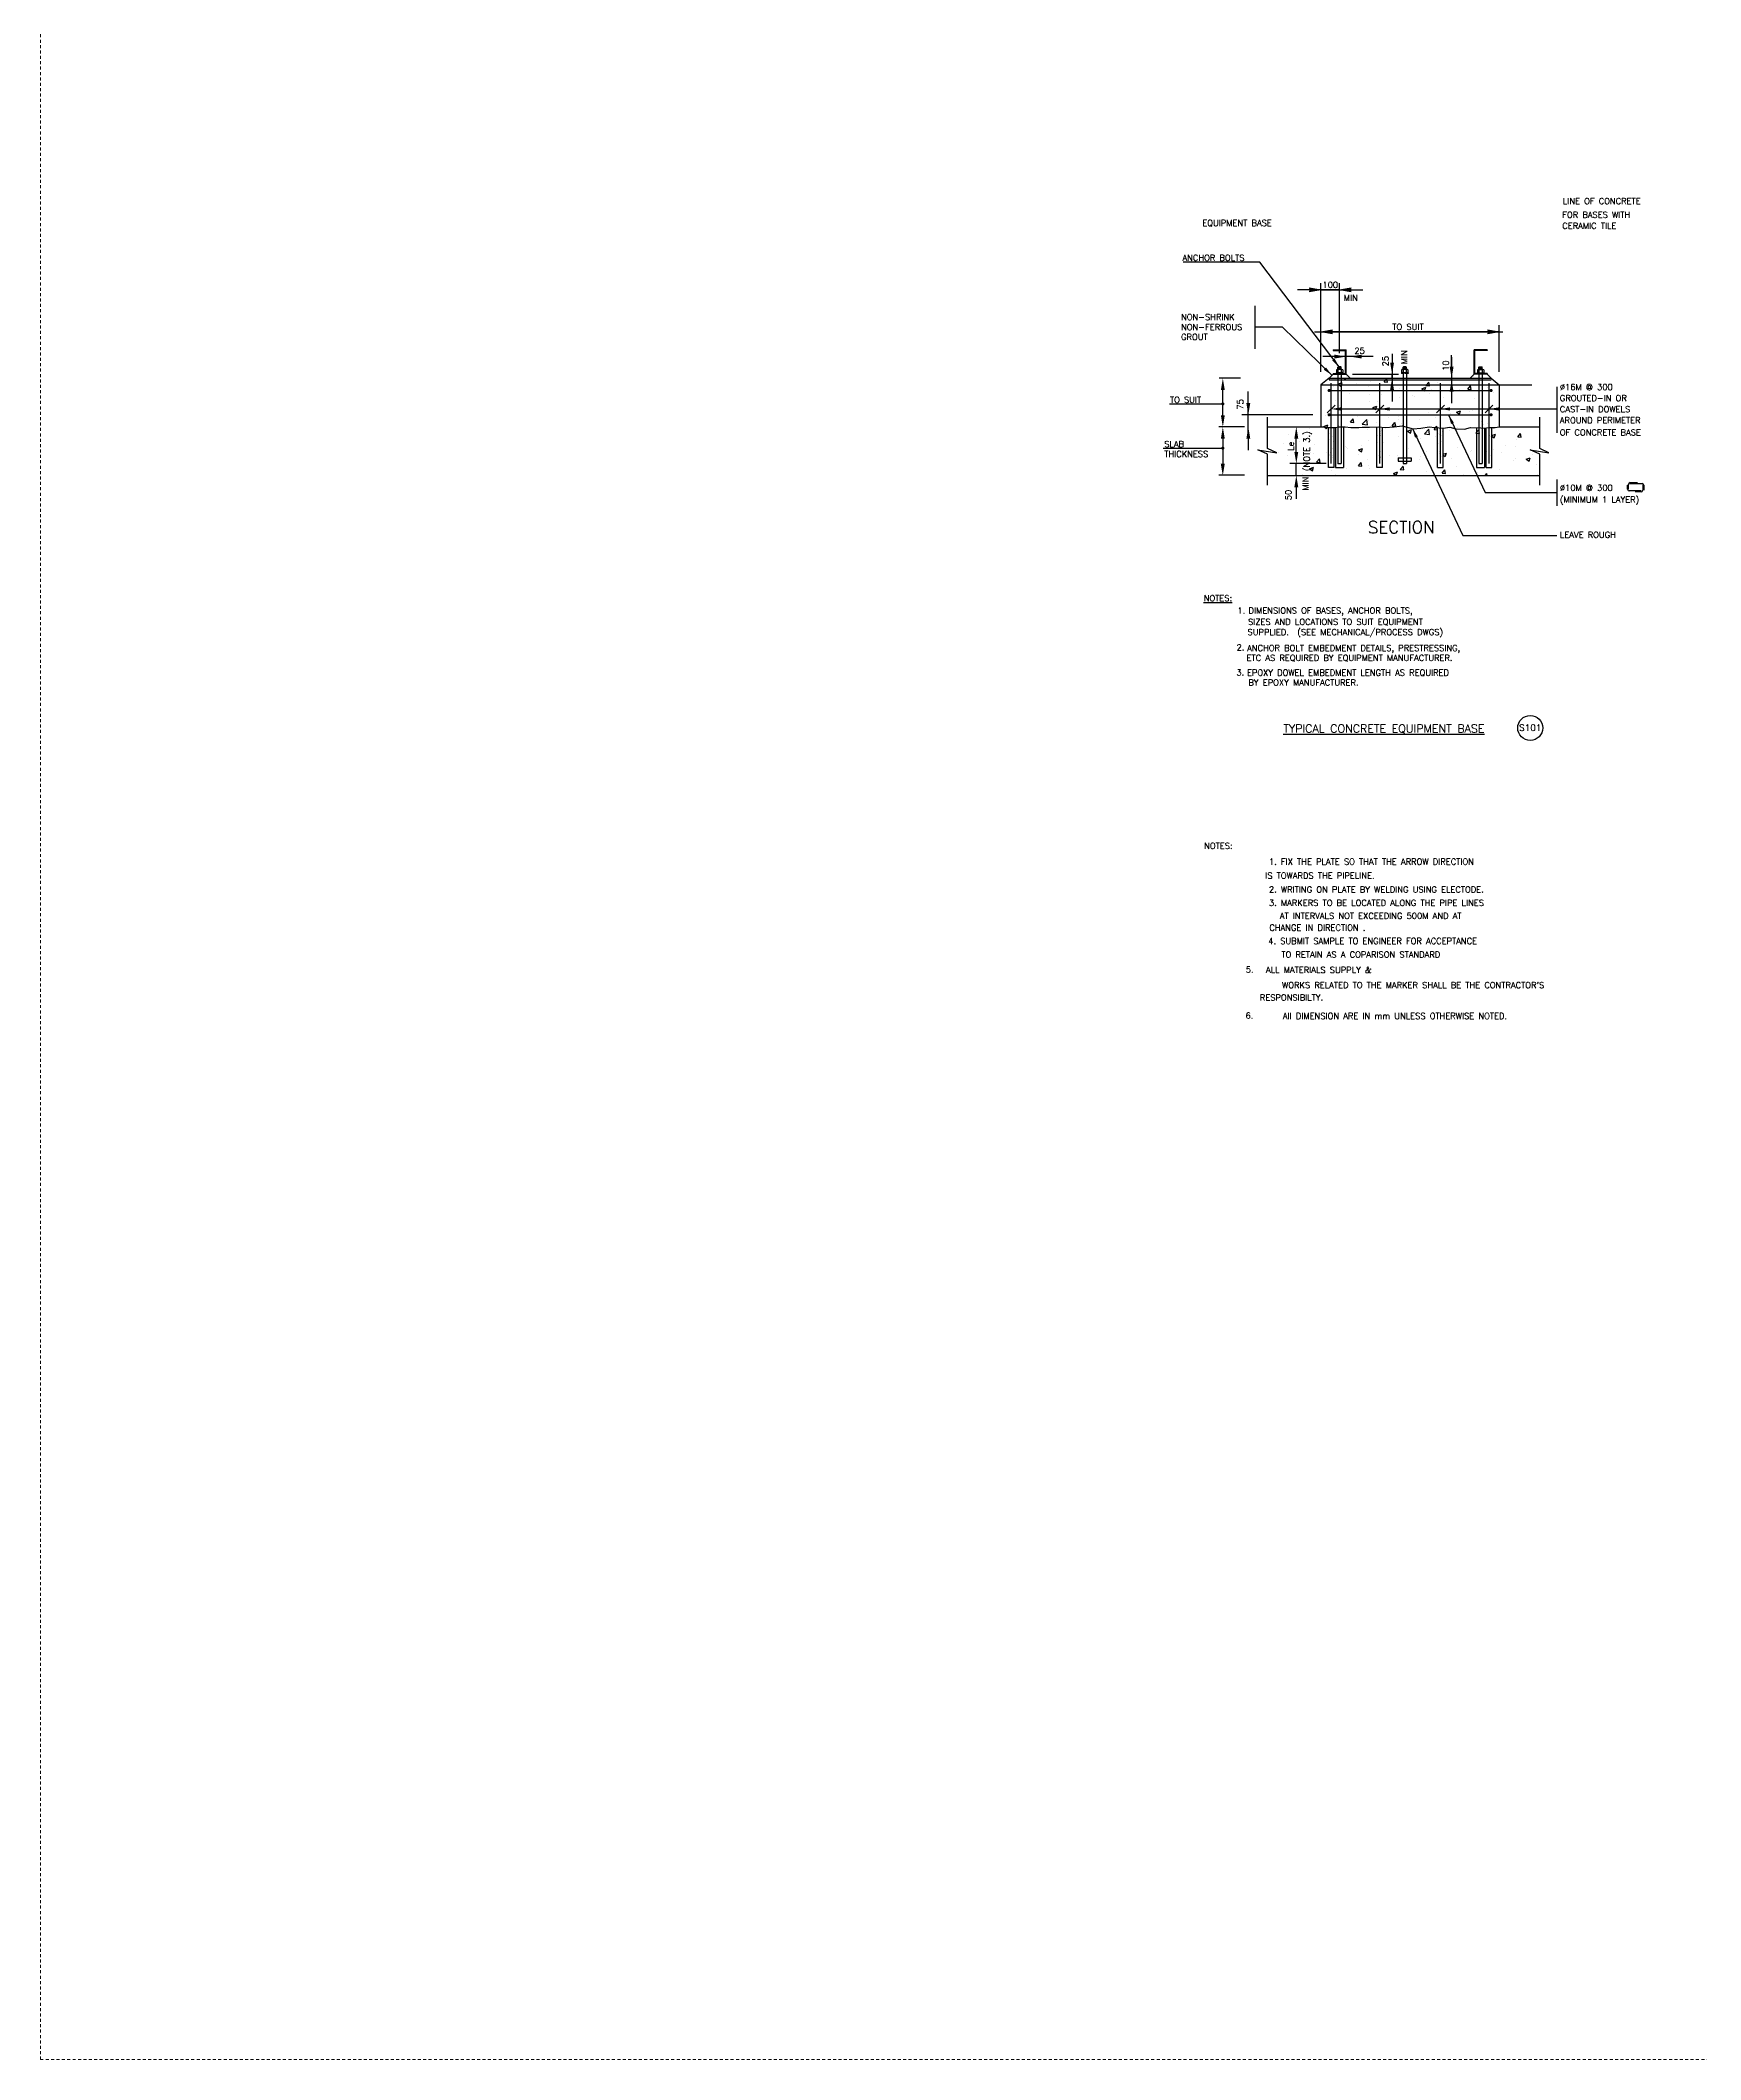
# Model space of a CAD drawing. Extents: x 166525 to 167198, y 178739 to 179747.
# Drawn here: x 166571.8 to 166641.1, y 178879.8 to 178964 of the extents above; entities that cross this region are included whole.
import ezdxf
from ezdxf.enums import TextEntityAlignment as Align

# ---------------------------------------------------------------- set-up
doc = ezdxf.new("R2010")
doc.units = 0
doc.header["$MEASUREMENT"] = 0
for name, pattern in [('AUSGEZOGEN', [0]), ('HIDDEN', [9.525, 6.35, -3.175]), ('HIDDEN2', [0.1875, 0.125, -0.0625])]:
    doc.linetypes.add(name, pattern=pattern)
doc.layers.get('0').update_dxf_attribs({"linetype": 'CONTINUOUS'})
for name, color, linetype in [('1', 7, 'CONTINUOUS'), ('CONC-MINOR', 7, 'AUSGEZOGEN'), ('DIMLIN', 7, 'AUSGEZOGEN'), ('HATCH', 40, 'CONTINUOUS'), ('HIDDEN', 7, 'CONTINUOUS'), ('L-10', 1, 'CONTINUOUS'), ('MECH-MINOR', 7, 'CONTINUOUS'), ('PAPER', 7, 'CONTINUOUS'), ('R-BAR', 3, 'CONTINUOUS'), ('STEEL-MINOR', 7, 'CONTINUOUS'), ('T120', 10, 'CONTINUOUS')]:
    doc.layers.add(name, color=color, linetype=linetype)
doc.layers.add('BEAM', color=6, linetype='CONTINUOUS', lineweight=13)
doc.styles.add('ROMANC', font='romanc', dxfattribs={"height": 30})

# ---------------------------------------------------------------- blocks, each defined once
blk = doc.blocks.new('*X49')
at = {"color": 0}
for p, q in [((68.26, 164.41), (68.26, 164.41)), ((69.37, 164.72), (69.37, 164.72)), ((69.48, 165.14), (70.74, 165.62)), ((69.48, 165.14), (70.38, 164.53)), ((70.15, 164.49), (70.15, 164.49)), ((70.38, 164.53), (70.74, 165.62)), ((71.4, 166.93), (71.89, 166.88)), ((71.89, 166.88), (71.89, 166.92)), ((73.17, 162.3), (73.17, 162.3)), ((75.08, 165.31), (75.08, 165.31)), ((78.98, 164.32), (78.98, 164.32)), ((79.5, 165.83), (79.5, 165.83)), ((83.73, 165.85), (84.6, 166.88)), ((83.73, 165.85), (84.8, 165.75)), ((84.8, 165.75), (84.6, 166.88)), ((86.45, 166.81), (86.45, 166.81)), ((88.59, 163.91), (88.59, 163.91)), ((89.72, 163.72), (89.72, 163.72)), ((95.35, 163.7), (96.61, 164.18)), ((95.35, 163.7), (96.24, 163.09)), ((96.24, 163.09), (96.61, 164.18)), ((96.64, 164.72), (97.51, 165.75)), ((96.64, 164.72), (97.71, 164.62)), ((97.72, 164.62), (97.51, 165.75)), ((97.61, 162.26), (97.61, 162.26)), ((98.2, 163.5), (98.2, 163.5)), ((100.22, 165.52), (100.22, 165.52)), ((104.4, 162.69), (104.4, 162.69)), ((106.96, 163.61), (106.96, 163.61)), ((107.81, 163.1), (107.81, 163.1)), ((108.91, 163.29), (108.91, 163.29)), ((109.55, 163.59), (110.42, 164.62)), ((109.55, 163.59), (110.63, 163.49)), ((110.63, 163.49), (110.42, 164.62)), ((115.73, 164.18), (115.73, 164.18)), ((116.2, 164.88), (116.2, 164.88)), ((117.42, 162.69), (117.42, 162.69)), ((68.73, 160.11), (68.73, 160.11)), ((69.93, 158.49), (69.93, 158.49)), ((70.35, 158.21), (70.35, 158.21)), ((79.23, 161.91), (79.23, 161.91)), ((79.28, 159.84), (79.28, 159.84)), ((80.22, 157.89), (81.48, 158.37)), ((80.22, 157.89), (81.12, 157.29)), ((81.12, 157.29), (81.48, 158.37)), ((81.71, 159.71), (81.71, 159.71)), ((82.78, 161.9), (82.78, 161.9)), ((86.22, 160.3), (86.22, 160.3)), ((88.52, 161.11), (88.52, 161.11)), ((92.38, 161.49), (92.38, 161.49)), ((93.04, 161.2), (93.04, 161.2)), ((97.39, 156.27), (97.39, 156.27)), ((101.99, 161.09), (101.99, 161.09)), ((104.18, 156.19), (104.18, 156.19)), ((106.09, 156.45), (107.35, 156.93)), ((106.09, 156.45), (106.99, 155.85)), ((106.74, 157.62), (106.74, 157.62)), ((106.99, 155.85), (107.35, 156.93)), ((109.98, 156.58), (109.98, 156.58)), ((110.99, 157.08), (110.99, 157.08)), ((111.6, 160.68), (111.6, 160.68)), ((115.98, 158.89), (115.98, 158.89)), ((54.29, 149.62), (54.29, 149.62)), ((58.79, 150.21), (58.79, 150.21)), ((60.62, 151.35), (60.62, 151.35)), ((65.1, 152.09), (66.36, 152.57)), ((65.1, 152.09), (66, 151.48)), ((65.61, 151.11), (65.61, 151.11)), ((65.79, 155.57), (65.79, 155.57)), ((66, 151.48), (66.36, 152.57)), ((69.71, 152.5), (69.71, 152.5)), ((73.32, 153.44), (74.18, 154.47)), ((73.32, 153.44), (74.39, 153.34)), ((74.39, 153.34), (74.18, 154.47)), ((75.4, 155.17), (75.4, 155.17)), ((76.96, 152.81), (78.36, 154.27)), ((76.96, 152.81), (78.56, 152.56)), ((76.98, 152.61), (76.98, 152.61)), ((78.56, 152.56), (78.36, 154.27)), ((78.48, 151.17), (78.48, 151.17)), ((79.06, 153.85), (79.06, 153.85)), ((81.48, 153.2), (81.48, 153.2)), ((85.01, 154.76), (85.01, 154.76)), ((86.23, 152.31), (87.09, 153.34)), ((86.23, 152.31), (87.3, 152.21)), ((87.3, 152.21), (87.09, 153.34)), ((88.3, 155.12), (88.3, 155.12)), ((88.3, 154.1), (88.3, 154.1)), ((88.98, 152.98), (88.98, 152.98)), ((90.97, 150.64), (92.23, 151.13)), ((90.97, 150.64), (91.86, 150.04)), ((91.86, 150.04), (92.23, 151.13)), ((94.62, 154.35), (94.62, 154.35)), ((96.17, 149.83), (97.57, 151.29)), ((96.17, 149.83), (97.77, 149.58)), ((97.17, 150.28), (97.17, 150.28)), ((97.77, 149.58), (97.57, 151.29)), ((99.14, 151.18), (100, 152.21)), ((99.14, 151.18), (100.21, 151.08)), ((99.48, 154.78), (99.48, 154.78)), ((99.67, 155.59), (99.67, 155.59)), ((100.21, 151.08), (100, 152.21)), ((103.79, 150.83), (103.79, 150.83)), ((104.23, 153.95), (104.23, 153.95)), ((106.26, 149.99), (106.26, 149.99)), ((106.52, 151.63), (106.52, 151.63)), ((112.05, 150.05), (112.91, 151.08)), ((112.05, 150.05), (113.12, 149.95)), ((113.12, 149.95), (112.92, 151.08)), ((113.83, 153.54), (113.83, 153.54)), ((114.29, 152.63), (114.29, 152.63)), ((115.77, 152.9), (115.77, 152.9)), ((116.98, 149.26), (118.1, 149.69)), ((117.63, 151.48), (117.63, 151.48)), ((117.73, 148.6), (118.1, 149.69)), ((124.96, 148.92), (125.83, 149.95)), ((126.03, 148.82), (125.83, 149.95)), ((51.16, 144.09), (51.16, 144.09)), ((52.68, 146.78), (52.68, 146.78)), ((56.47, 144.36), (56.47, 144.36)), ((57.49, 147.57), (57.49, 147.57)), ((60.4, 145.36), (60.4, 145.36)), ((60.88, 144.01), (60.88, 144.01)), ((61.8, 143.62), (61.8, 143.62)), ((62.29, 146.37), (62.29, 146.37)), ((66.08, 143.96), (66.08, 143.96)), ((69.49, 146.51), (69.49, 146.51)), ((71.89, 145.97), (71.89, 145.97)), ((72.24, 145.51), (72.24, 145.51)), ((72.3, 145.42), (72.3, 145.42)), ((75.69, 143.55), (75.69, 143.55)), ((75.84, 144.84), (77.11, 145.32)), ((75.84, 144.84), (76.74, 144.23)), ((76.74, 144.23), (77.11, 145.32)), ((76.75, 146.1), (76.75, 146.1)), ((78.84, 147.86), (78.84, 147.86)), ((81.5, 145.56), (81.5, 145.56)), ((83.57, 147), (83.57, 147)), ((88.08, 149.13), (88.08, 149.13)), ((91.11, 145.16), (91.11, 145.16)), ((93.29, 149.02), (93.29, 149.02)), ((94.93, 148.49), (94.93, 148.49)), ((96.96, 144.29), (96.96, 144.29)), ((99.44, 149.09), (99.44, 149.09)), ((101.98, 143.5), (102.97, 143.88)), ((102.61, 142.79), (102.97, 143.88)), ((106.3, 145.64), (106.3, 145.64)), ((110.33, 144.34), (110.33, 144.34)), ((110.67, 144.53), (110.67, 144.53)), ((112.89, 144.38), (112.89, 144.38)), ((116.98, 149.1), (117.73, 148.6)), ((117.4, 144.98), (117.4, 144.98)), ((119.94, 143.94), (119.94, 143.94)), ((121.16, 146.33), (121.16, 146.33)), ((124.21, 145.87), (124.21, 145.87)), ((124.64, 148.06), (124.64, 148.06)), ((124.96, 148.92), (126.03, 148.82)), ((129.55, 143.53), (129.55, 143.53)), ((131.66, 148.13), (131.66, 148.13)), ((54.06, 143.11), (54.06, 143.11)), ((58.7, 137.22), (58.7, 137.22)), ((60.18, 139.36), (60.18, 139.36)), ((60.72, 139.03), (61.98, 139.52)), ((60.72, 139.03), (61.62, 138.43)), ((61.62, 138.43), (61.98, 139.52)), ((62.9, 141.03), (63.77, 142.06)), ((62.9, 141.03), (63.98, 140.93)), ((63.98, 140.93), (63.77, 142.06)), ((67.51, 138.41), (67.51, 138.41)), ((68.68, 137.32), (68.68, 137.32)), ((69.27, 140.52), (69.27, 140.52)), ((72.01, 139), (72.01, 139)), ((75.81, 139.9), (76.68, 140.93)), ((75.81, 139.9), (76.89, 139.8)), ((76.89, 139.8), (76.68, 140.93)), ((78.62, 141.87), (78.62, 141.87)), ((78.83, 139.9), (78.83, 139.9)), ((79.17, 139.12), (79.17, 139.12)), ((85.3, 143.14), (85.3, 143.14)), ((86.59, 137.59), (87.85, 138.07)), ((86.59, 137.59), (87.48, 136.99)), ((87.48, 136.99), (87.85, 138.07)), ((87.64, 137.14), (87.64, 137.14)), ((87.86, 143.13), (87.86, 143.13)), ((88.72, 138.77), (89.59, 139.8)), ((88.72, 138.77), (89.8, 138.67)), ((89.8, 138.67), (89.59, 139.8)), ((89.67, 140.92), (89.67, 140.92)), ((90.2, 141.39), (90.2, 141.39)), ((94.71, 141.99), (94.71, 141.99)), ((94.91, 142.74), (94.91, 142.74)), ((96.74, 138.29), (96.74, 138.29)), ((100.17, 142.73), (100.17, 142.73)), ((101.63, 137.64), (102.5, 138.67)), ((101.63, 137.64), (102.71, 137.54)), ((101.98, 143.21), (102.61, 142.79)), ((102.71, 137.54), (102.5, 138.67)), ((104.52, 142.33), (104.52, 142.33)), ((106.09, 139.64), (106.09, 139.64)), ((108.15, 137.28), (108.15, 137.28)), ((112.66, 137.88), (112.66, 137.88)), ((114.12, 141.93), (114.12, 141.93)), ((114.91, 136.94), (115.41, 137.54)), ((115.52, 136.94), (115.41, 137.54)), ((119.48, 138.77), (119.48, 138.77)), ((123.73, 141.52), (123.73, 141.52)), ((124.42, 142.06), (124.42, 142.06)), ((127.58, 141.95), (128.84, 142.44)), ((127.58, 141.95), (128.48, 141.35)), ((128.48, 141.35), (128.84, 142.44)), ((130.85, 140.27), (130.85, 140.27)), ((130.92, 137.39), (130.92, 137.39))]:
    blk.add_line(p, q, dxfattribs=at)
blk = doc.blocks.new('*X47')
at = {"color": 0}
for p, q in [((66.92, 149.78), (66.92, 149.78)), ((66.94, 151.24), (66.94, 151.24)), ((67.94, 151.77), (67.94, 151.77)), ((82.59, 150.43), (82.59, 150.43)), ((82.66, 149.99), (82.66, 149.99)), ((82.96, 150.94), (82.96, 150.94)), ((100.63, 149.93), (100.63, 149.93)), ((100.76, 149.68), (100.76, 149.68)), ((100.88, 150.06), (100.88, 150.06)), ((101.25, 150.58), (101.25, 150.58)), ((101.63, 150.46), (101.63, 150.46)), ((66.59, 145.28), (66.59, 145.28)), ((66.77, 147.94), (66.77, 147.94)), ((66.88, 143.52), (66.88, 143.52)), ((67.06, 144.09), (67.06, 144.09)), ((67.31, 149.03), (67.31, 149.03)), ((67.36, 147.13), (67.36, 147.13)), ((67.7, 148.91), (67.7, 148.91)), ((67.85, 145.31), (67.85, 145.31)), ((68.05, 147.34), (68.05, 147.34)), ((68.18, 147.09), (68.18, 147.09)), ((68.23, 147.92), (68.23, 147.92)), ((81.55, 146.35), (81.55, 146.35)), ((81.66, 149.45), (81.66, 149.45)), ((81.79, 147.12), (81.79, 147.12)), ((82.18, 149.09), (82.18, 149.09)), ((82.24, 146.56), (82.24, 146.56)), ((82.45, 148.59), (82.45, 148.59)), ((82.61, 144.35), (82.61, 144.35)), ((82.62, 149.16), (82.62, 149.16)), ((82.68, 149.35), (82.68, 149.35)), ((83, 144.24), (83, 144.24)), ((83.24, 147.09), (83.24, 147.09)), ((100.3, 145.43), (100.3, 145.43)), ((100.35, 143.53), (100.35, 143.53)), ((100.52, 146.83), (100.52, 146.83)), ((100.79, 143.61), (100.79, 143.61)), ((100.79, 143.61), (100.79, 143.61)), ((100.83, 144.43), (100.83, 144.43)), ((101.17, 146.21), (101.17, 146.21)), ((101.47, 149.25), (101.47, 149.25)), ((101.52, 147.36), (101.52, 147.36)), ((101.72, 144.58), (101.72, 144.58)), ((101.79, 144.14), (101.79, 144.14)), ((101.81, 143.51), (101.81, 143.51)), ((101.96, 147.43), (101.96, 147.43)), ((101.96, 147.43), (101.96, 147.43)), ((115.3, 145.24), (115.3, 145.24)), ((115.45, 144.35), (115.45, 144.35)), ((116.34, 149.31), (116.34, 149.31)), ((116.47, 149.06), (116.47, 149.06)), ((116.75, 147.93), (116.75, 147.93)), ((67.02, 143.27), (67.02, 143.27)), ((67.78, 143.03), (67.78, 143.03)), ((67.85, 142.59), (67.85, 142.59)), ((68.16, 142.92), (68.16, 142.92)), ((82.07, 143.26), (82.07, 143.26)), ((82.59, 142.9), (82.59, 142.9)), ((82.66, 142.46), (82.66, 142.46)), ((82.72, 142.65), (82.72, 142.65)), ((101.57, 142.74), (101.57, 142.74)), ((116.05, 142.91), (116.05, 142.91)), ((116.3, 143.05), (116.3, 143.05)), ((116.5, 142.99), (116.5, 142.99))]:
    blk.add_line(p, q, dxfattribs=at)
blk = doc.blocks.new('_OPEN')
at = {"color": 0, "linetype": 'ByBlock'}
for p, q in [((-1, 0.17), (0, 0)), ((0, 0), (-1, -0.17)), ((0, 0), (-1, 0))]:
    blk.add_line(p, q, dxfattribs=at)
blk = doc.blocks.new('*X48')
at = {"color": 0}
for p, q in [((69.38, 167.43), (69.38, 167.43)), ((70.27, 167.58), (70.27, 167.58)), ((70.4, 167.33), (70.4, 167.33)), ((72.16, 167.62), (72.16, 167.62)), ((72.62, 167.07), (72.62, 167.07)), ((72.87, 167.2), (72.87, 167.2))]:
    blk.add_line(p, q, dxfattribs=at)

msp = doc.modelspace()

# ---------------------------------------------------------------- linework, layer by layer
at = {"layer": '1', "color": 8, "linetype": 'Continuous'}
for p, q in [((166622.67953, 178954.78381), (166619.49102, 178954.78381)), ((166625.98949, 178950.41381), (166622.67953, 178954.78381)), ((166625.2346, 178950.20896), (166625.2346, 178953.90629)), ((166626.012, 178950.99359), (166626.012, 178953.90629)), ((166624.74788, 178953.63638), (166624.26116, 178953.63638)), ((166624.74788, 178953.63638), (166624.26116, 178953.63638)), ((166625.2346, 178953.63638), (166626.012, 178953.63638)), ((166626.49872, 178953.63638), (166626.98544, 178953.63638)), ((166626.49872, 178953.63638), (166626.98544, 178953.63638)), ((166622.49012, 178951.17128), (166622.49012, 178952.96751)), ((166632.6706, 178950.20896), (166632.6706, 178952.15469)), ((166623.62416, 178952.06939), (166622.49012, 178952.06939)), ((166625.68163, 178950.07253), (166623.62416, 178952.06939)), ((166624.9642, 178951.88429), (166632.81727, 178951.88429)), ((166632.18388, 178951.88429), (166625.72132, 178951.88429)), ((166625.72132, 178951.88429), (166632.18388, 178951.88429)), ((166625.79568, 178950.84568), (166625.30896, 178950.84568)), ((166627.4111, 178950.84568), (166626.012, 178950.84568)), ((166628.20187, 178950.96558), (166628.20187, 178949.66816)), ((166630.68565, 178950.42528), (166630.68565, 178950.912)), ((166630.68565, 178950.81484), (166630.68565, 178949.60056)), ((166621.88006, 178949.94795), (166620.98821, 178949.94795)), ((166626.5528, 178950.10756), (166628.47227, 178950.10756)), ((166628.20187, 178949.93856), (166628.20187, 178950.10756)), ((166628.20187, 178949.93856), (166628.20187, 178950.10756)), ((166630.68565, 178949.87096), (166630.68565, 178949.93856)), ((166630.68565, 178949.87096), (166630.68565, 178949.93856)), ((166618.9179, 178948.87089), (166621.15731, 178948.87089)), ((166621.14043, 178948.39728), (166621.14043, 178949.45184)), ((166622.20454, 178948.90428), (166622.20454, 178949.391)), ((166622.20454, 178947.64016), (166622.20454, 178949.3548)), ((166625.49588, 178948.49469), (166625.82668, 178948.82549)), ((166627.52388, 178948.49469), (166627.85468, 178948.82549)), ((166628.20187, 178949.45184), (166628.20187, 178948.96512)), ((166630.0536, 178948.49469), (166630.3844, 178948.82549)), ((166630.68565, 178949.38424), (166630.68565, 178948.89752)), ((166632.0816, 178948.49469), (166632.4124, 178948.82549)), ((166635.07971, 178949.57785), (166635.07971, 178947.66429)), ((166624.89044, 178948.41756), (166621.93414, 178948.41756)), ((166622.20454, 178947.91056), (166622.20454, 178948.41756)), ((166622.20454, 178947.91056), (166622.20454, 178948.41756)), ((166625.5726, 178948.41756), (166632.3326, 178948.41756)), ((166626.06688, 178948.66009), (166635.07971, 178948.66009)), ((166630.55484, 178948.41756), (166632.08174, 178945.17112)), ((166622.0423, 178947.91056), (166620.97283, 178947.91056)), ((166621.88006, 178947.91056), (166620.98821, 178947.91056)), ((166621.13507, 178947.42384), (166621.13507, 178946.38027)), ((166622.20454, 178947.42384), (166622.20454, 178946.93712)), ((166624.20622, 178946.86601), (166624.20622, 178947.42384)), ((166624.20622, 178946.86601), (166624.20622, 178947.35273)), ((166629.05014, 178947.84386), (166631.15954, 178943.38711)), ((166618.6533, 178947.02185), (166621.15731, 178947.02185)), ((166625.44707, 178946.37929), (166623.93582, 178946.37929)), ((166624.20622, 178945.88256), (166624.20622, 178946.37929)), ((166622.0423, 178945.89355), (166620.97283, 178945.89355)), ((166635.07971, 178945.72157), (166635.07971, 178944.62066)), ((166624.20622, 178945.39584), (166624.20622, 178944.90912)), ((166632.08174, 178945.17112), (166635.07971, 178945.17112)), ((166631.15954, 178943.38711), (166635.07971, 178943.38711))]:
    msp.add_line(p, q, dxfattribs=at)
for points in [[(166629.4861, 178949.87096, 0, 0.1352, 0), (166629.64925, 178950.2423, 0, 0, 0), (166632.4919, 178956.71239, 0, 0, 0), (166635.05517, 178956.71239, 0, 0, 0), (166635.05517, 178957.75534, 0, 0, 0), (166635.05517, 178955.66944, 0, 0, 0)], [(166625.81026, 178951.12156, 0, 0.1352, 0), (166625.66172, 178951.49898, 0, 0, 0), (166623.83339, 178956.14447, 0, 0, 0), (166620.18948, 178956.14447, 0, 0, 0)]]:
    msp.add_lwpolyline(points, format="xyseb", dxfattribs=at)
at = {"layer": '1', "color": 8, "linetype": 'Continuous', "const_width": 0.0649}
for points in [[(166621.10799, 178948.87089, 1), (166621.17288, 178948.87089, 1)], [(166621.10799, 178947.02185, 1), (166621.17288, 178947.02185, 1)]]:
    msp.add_lwpolyline(points, format="xyb", close=True, dxfattribs=at)
at = {"layer": '1', "color": 8, "linetype": 'Continuous'}
for points in [[(166624.74788, 178953.7175), (166624.74788, 178953.55526), (166625.2346, 178953.63638)], [(166626.49872, 178953.7175), (166626.49872, 178953.55526), (166626.012, 178953.63638)], [(166625.72132, 178951.96541), (166625.72132, 178951.80317), (166625.2346, 178951.88429)], [(166632.18388, 178951.96541), (166632.18388, 178951.80317), (166632.6706, 178951.88429)], [(166625.98947, 178950.4138), (166625.70007, 178950.68711), (166625.80477, 178950.76641)], [(166625.79568, 178950.9268), (166625.79568, 178950.76456), (166626.2824, 178950.84568)], [(166626.93812, 178950.9268), (166626.93812, 178950.76456), (166626.4514, 178950.84568)], [(166628.12075, 178950.59428), (166628.28299, 178950.59428), (166628.20187, 178950.10756)], [(166621.05931, 178949.45184), (166621.22155, 178949.45184), (166621.14043, 178949.93856)], [(166625.68162, 178950.07252), (166625.35415, 178950.29882), (166625.44562, 178950.39308)], [(166628.12075, 178949.45184), (166628.28299, 178949.45184), (166628.20187, 178949.93856)], [(166630.60453, 178950.42528), (166630.76677, 178950.42528), (166630.68565, 178949.93856)], [(166630.60453, 178949.38424), (166630.76677, 178949.38424), (166630.68565, 178949.87096)], [(166622.12342, 178948.90428), (166622.28566, 178948.90428), (166622.20454, 178948.41756)], [(166621.05931, 178948.39728), (166621.22155, 178948.39728), (166621.14043, 178947.91056)], [(166626.06688, 178948.59249), (166626.06688, 178948.72769), (166625.66128, 178948.66009)], [(166628.09488, 178948.59249), (166628.09488, 178948.72769), (166627.68928, 178948.66009)], [(166630.6246, 178948.59249), (166630.6246, 178948.72769), (166630.219, 178948.66009)], [(166630.55486, 178948.41757), (166630.78138, 178948.09025), (166630.66253, 178948.03435)], [(166632.6526, 178948.59249), (166632.6526, 178948.72769), (166632.247, 178948.66009)], [(166621.05931, 178947.42384), (166621.22155, 178947.42384), (166621.14043, 178947.91056)], [(166622.12342, 178947.42384), (166622.28566, 178947.42384), (166622.20454, 178947.91056)], [(166624.1251, 178947.42384), (166624.28734, 178947.42384), (166624.20622, 178947.91056)], [(166629.05016, 178947.84387), (166629.27748, 178947.5171), (166629.15876, 178947.46091)], [(166621.05395, 178946.38027), (166621.21619, 178946.38027), (166621.13507, 178945.89355)], [(166621.05931, 178946.36928), (166621.22155, 178946.36928), (166621.14043, 178945.88256)], [(166624.1251, 178946.86601), (166624.28734, 178946.86601), (166624.20622, 178946.37929)], [(166624.1251, 178946.86601), (166624.28734, 178946.86601), (166624.20622, 178946.37929)], [(166624.1251, 178945.39584), (166624.28734, 178945.39584), (166624.20622, 178945.88256)]]:
    msp.add_solid(points, dxfattribs=at)
at = {"layer": 'BEAM', "linetype": 'HIDDEN2'}
msp.add_lwpolyline([(166571.80888, 179747.31335), (166723.13076, 179747.31335), (166723.13076, 178879.79299), (166571.80888, 178879.79299)], close=True, dxfattribs=at)
at = {"layer": 'CONC-MINOR', "color": 7}
for p, q in [((166625.5726, 178949.93856), (166625.23376, 178949.66136)), ((166625.2346, 178949.66205), (166625.2346, 178947.91056)), ((166625.5726, 178949.93856), (166625.7416, 178950.10756)), ((166625.5726, 178949.93856), (166632.3326, 178949.93856)), ((166626.4514, 178949.93856), (166626.2824, 178950.10756)), ((166631.4538, 178949.93856), (166631.6228, 178950.10756)), ((166632.3326, 178949.93856), (166632.1636, 178950.10756)), ((166632.6706, 178949.66205), (166632.6706, 178947.91056)), ((166623.00646, 178947.00918), (166623.00646, 178948.31616)), ((166634.3606, 178947.00918), (166634.3606, 178948.31616)), ((166623.00646, 178947.91056), (166625.2346, 178947.91056)), ((166625.54298, 178946.22056), (166625.54298, 178947.8851)), ((166625.77958, 178946.22056), (166625.77958, 178947.89296)), ((166627.57098, 178946.22056), (166627.57098, 178947.91056)), ((166627.80758, 178946.22056), (166627.80758, 178947.89432)), ((166630.1007, 178946.22056), (166630.1007, 178947.87362)), ((166630.3373, 178946.22056), (166630.3373, 178947.85906)), ((166632.1287, 178946.22056), (166632.1287, 178947.86804)), ((166632.3653, 178946.22056), (166632.3653, 178947.89271)), ((166632.6706, 178947.91056), (166634.3606, 178947.91056)), ((166622.60205, 178946.95799), (166623.3904, 178946.83513)), ((166623.00646, 178946.76858), (166622.60205, 178946.95799)), ((166623.3904, 178946.83513), (166623.00646, 178947.00918)), ((166623.00646, 178945.47696), (166623.00646, 178946.76858)), ((166633.95619, 178946.95799), (166634.74453, 178946.83513)), ((166634.3606, 178946.76858), (166633.95619, 178946.95799)), ((166634.74453, 178946.83513), (166634.3606, 178947.00918)), ((166634.3606, 178945.47696), (166634.3606, 178946.76858)), ((166623.00646, 178945.88256), (166634.3606, 178945.88256)), ((166625.77958, 178946.22056), (166625.54298, 178946.22056)), ((166627.80758, 178946.22056), (166627.57098, 178946.22056)), ((166630.1007, 178946.22056), (166630.3373, 178946.22056)), ((166632.1287, 178946.22056), (166632.3653, 178946.22056))]:
    msp.add_line(p, q, dxfattribs=at)
msp.add_lwpolyline([(166625.2346, 178947.91056), (166625.38601, 178947.91639), (166625.43287, 178947.89296), (166625.59688, 178947.88125), (166625.72575, 178947.89296), (166625.8429, 178947.89296), (166625.97177, 178947.91639), (166626.24122, 178947.91639), (166626.48724, 178947.89296), (166626.81527, 178947.88125), (166626.95585, 178947.90468), (166627.26045, 178947.90468), (166627.62363, 178947.91639), (166627.91651, 178947.88125), (166628.2914, 178947.91639), (166628.61942, 178947.95154), (166629.08804, 178947.83439), (166629.40435, 178947.85782), (166629.74409, 178947.91639), (166629.99011, 178947.88125), (166630.32986, 178947.85782), (166630.61102, 178947.90468), (166630.86876, 178947.83439), (166631.22022, 178947.82267), (166631.47795, 178947.88125), (166631.8997, 178947.86953), (166632.052, 178947.85782), (166632.22773, 178947.88125), (166632.36831, 178947.89296), (166632.5089, 178947.89296), (166632.6706, 178947.91056)], dxfattribs=at)
at = {"layer": 'DIMLIN', "color": 7}
for p, q in [((166626.012, 178953.63638), (166625.2346, 178953.63638)), ((166628.20187, 178949.45184), (166628.20187, 178948.96512)), ((166624.20622, 178945.88256), (166624.20622, 178946.37929))]:
    msp.add_line(p, q, dxfattribs=at)
at = {"layer": 'HIDDEN', "color": 7}
for p, q in [((166625.5726, 178949.91828), (166625.5726, 178949.87096)), ((166625.5726, 178949.87096), (166632.3326, 178949.87096))]:
    msp.add_line(p, q, dxfattribs=at)
at = {"layer": 'L-10', "color": 7}
for p, q in [((166625.8425, 178947.89296), (166625.8425, 178946.22056)), ((166626.1815, 178947.91639), (166626.1815, 178946.22056)), ((166631.7237, 178947.87442), (166631.7237, 178946.22056)), ((166632.0627, 178947.85925), (166632.0627, 178946.22056)), ((166625.8425, 178946.22056), (166626.1815, 178946.22056)), ((166631.7237, 178946.22056), (166632.0627, 178946.22056))]:
    msp.add_line(p, q, dxfattribs=at)
at = {"layer": 'L-10', "color": 7, "linetype": 'HIDDEN'}
for p, q in [((166628.4587, 178946.62244), (166629.00051, 178946.62244)), ((166628.4587, 178946.62244), (166628.4587, 178946.48724)), ((166628.4587, 178946.48724), (166629.00051, 178946.48724)), ((166629.00051, 178946.62244), (166629.00051, 178946.48724))]:
    msp.add_line(p, q, dxfattribs=at)
at = {"layer": 'MECH-MINOR', "color": 7}
for p, q in [((166625.87342, 178950.16569), (166625.87342, 178950.1346)), ((166626.15058, 178950.16569), (166625.87342, 178950.16569)), ((166625.8793, 178950.29286), (166625.8793, 178950.17846)), ((166626.11152, 178950.30563), (166625.91248, 178950.30563)), ((166626.11152, 178950.16569), (166625.91248, 178950.16569)), ((166625.96092, 178950.41974), (166625.9439, 178950.40271)), ((166626.0801, 178950.40271), (166625.9439, 178950.40271)), ((166625.9439, 178950.30563), (166625.9439, 178950.40271)), ((166626.0801, 178950.36866), (166625.9439, 178950.36866)), ((166626.0801, 178950.33461), (166625.9439, 178950.33461)), ((166625.9439, 178950.10756), (166625.9439, 178946.37929)), ((166625.94565, 178950.29286), (166625.94565, 178950.17846)), ((166626.06308, 178950.41974), (166625.96092, 178950.41974)), ((166626.06308, 178950.38569), (166625.96092, 178950.38569)), ((166626.06308, 178950.35164), (166625.96092, 178950.35164)), ((166626.06308, 178950.31759), (166625.96092, 178950.31759)), ((166626.0801, 178950.40271), (166626.06308, 178950.41974)), ((166626.07835, 178950.29286), (166626.07835, 178950.17846)), ((166626.0801, 178950.30563), (166626.0801, 178950.40271)), ((166626.0801, 178950.10756), (166626.0801, 178946.37929)), ((166626.1447, 178950.29286), (166626.1447, 178950.17846)), ((166626.15058, 178950.16569), (166626.15058, 178950.1346)), ((166631.75462, 178950.16569), (166632.03178, 178950.16569)), ((166631.75462, 178950.16569), (166631.75462, 178950.1346)), ((166631.7605, 178950.29286), (166631.7605, 178950.17846)), ((166631.79368, 178950.30563), (166631.99272, 178950.30563)), ((166631.79368, 178950.16569), (166631.99272, 178950.16569)), ((166631.8251, 178950.40271), (166631.84212, 178950.41974)), ((166631.8251, 178950.30563), (166631.8251, 178950.40271)), ((166631.8251, 178950.40271), (166631.9613, 178950.40271)), ((166631.8251, 178950.36866), (166631.9613, 178950.36866)), ((166631.8251, 178950.33461), (166631.9613, 178950.33461)), ((166631.8251, 178950.10756), (166631.8251, 178946.37929)), ((166631.82685, 178950.29286), (166631.82685, 178950.17846)), ((166631.84212, 178950.41974), (166631.94428, 178950.41974)), ((166631.84212, 178950.38569), (166631.94428, 178950.38569)), ((166631.84212, 178950.35164), (166631.94428, 178950.35164)), ((166631.84212, 178950.31759), (166631.94428, 178950.31759)), ((166631.94428, 178950.41974), (166631.9613, 178950.40271)), ((166631.95955, 178950.29286), (166631.95955, 178950.17846)), ((166631.9613, 178950.30563), (166631.9613, 178950.40271)), ((166631.9613, 178950.10756), (166631.9613, 178946.37929)), ((166632.0259, 178950.29286), (166632.0259, 178950.17846)), ((166632.03178, 178950.16569), (166632.03178, 178950.1346)), ((166625.9439, 178946.37929), (166626.0801, 178946.37929)), ((166628.6615, 178946.37929), (166628.79771, 178946.37929)), ((166631.8251, 178946.37929), (166631.9613, 178946.37929))]:
    msp.add_line(p, q, dxfattribs=at)
at = {"layer": 'MECH-MINOR', "color": 7, "linetype": 'HIDDEN2'}
for p, q in [((166625.93595, 178950.16569), (166625.93595, 178950.1346)), ((166626.08805, 178950.16569), (166626.08805, 178950.1346)), ((166628.86819, 178950.16569), (166628.59103, 178950.16569)), ((166628.59103, 178950.16569), (166628.59103, 178950.1346)), ((166628.86819, 178950.1346), (166628.59103, 178950.1346)), ((166628.59691, 178950.29286), (166628.59691, 178950.17846)), ((166628.82913, 178950.30563), (166628.63008, 178950.30563)), ((166628.82913, 178950.16569), (166628.63008, 178950.16569)), ((166628.65356, 178950.16569), (166628.65356, 178950.1346)), ((166628.67853, 178950.41974), (166628.6615, 178950.40271)), ((166628.6615, 178950.30563), (166628.6615, 178950.40271)), ((166628.79771, 178950.40271), (166628.6615, 178950.40271)), ((166628.79771, 178950.36866), (166628.6615, 178950.36866)), ((166628.79771, 178950.33461), (166628.6615, 178950.33461)), ((166628.66326, 178950.29286), (166628.66326, 178950.17846)), ((166628.78068, 178950.41974), (166628.67853, 178950.41974)), ((166628.78068, 178950.38569), (166628.67853, 178950.38569)), ((166628.78068, 178950.35164), (166628.67853, 178950.35164)), ((166628.78068, 178950.31759), (166628.67853, 178950.31759)), ((166628.79771, 178950.40271), (166628.78068, 178950.41974)), ((166628.79595, 178950.29286), (166628.79595, 178950.17846)), ((166628.79771, 178950.30563), (166628.79771, 178950.40271)), ((166628.80566, 178950.16569), (166628.80566, 178950.1346)), ((166628.8623, 178950.29286), (166628.8623, 178950.17846)), ((166628.86819, 178950.16569), (166628.86819, 178950.1346)), ((166631.81715, 178950.16569), (166631.81715, 178950.1346)), ((166631.96925, 178950.16569), (166631.96925, 178950.1346))]:
    msp.add_line(p, q, dxfattribs=at)
at = {"layer": 'MECH-MINOR', "color": 7, "linetype": 'HIDDEN'}
for p, q in [((166628.6615, 178950.1346), (166628.6615, 178946.37929)), ((166628.79771, 178950.1346), (166628.79771, 178946.37929))]:
    msp.add_line(p, q, dxfattribs=at)
at = {"layer": 'MECH-MINOR', "color": 7}
for centre, radius, start, end in [((166625.91248, 178950.25615), 0.04948, 47.8965511, 132.1034489), ((166625.91248, 178950.21517), 0.04948, 227.8965511, 312.1034489), ((166626.012, 178950.12686), 0.17876, 68.2132107, 111.7867893), ((166626.012, 178950.34446), 0.17876, 248.2132107, 291.7867893), ((166626.11152, 178950.25615), 0.04948, 47.8965511, 132.1034489), ((166626.11152, 178950.21517), 0.04948, 227.8965511, 312.1034489), ((166631.79368, 178950.25615), 0.04948, 47.8965511, 132.1034489), ((166631.79368, 178950.21517), 0.04948, 227.8965511, 312.1034489), ((166631.8932, 178950.12686), 0.17876, 68.2132107, 111.7867893), ((166631.8932, 178950.34446), 0.17876, 248.2132107, 291.7867893), ((166631.99272, 178950.25615), 0.04948, 47.8965511, 132.1034489), ((166631.99272, 178950.21517), 0.04948, 227.8965511, 312.1034489)]:
    msp.add_arc(centre, radius, start, end, dxfattribs=at)
at = {"layer": 'MECH-MINOR', "color": 7, "linetype": 'HIDDEN2'}
for centre, radius, start, end in [((166628.63008, 178950.25615), 0.04948, 47.8965511, 132.1034489), ((166628.63008, 178950.21517), 0.04948, 227.8965511, 312.1034489), ((166628.72961, 178950.12686), 0.17876, 68.2132107, 111.7867893), ((166628.72961, 178950.34446), 0.17876, 248.2132107, 291.7867893), ((166628.82913, 178950.25615), 0.04948, 47.8965511, 132.1034489), ((166628.82913, 178950.21517), 0.04948, 227.8965511, 312.1034489)]:
    msp.add_arc(centre, radius, start, end, dxfattribs=at)
at = {"layer": 'PAPER', "color": 7}
for p, q in [((166625.2346, 178953.79813), (166625.2346, 178953.79862)), ((166626.012, 178953.79813), (166626.012, 178953.79862)), ((166626.012, 178953.79813), (166626.012, 178953.79862)), ((166626.4514, 178950.84568), (166626.2824, 178950.84568)), ((166626.4514, 178950.84568), (166626.2824, 178950.84568)), ((166625.2346, 178949.66205), (166634.03292, 178949.66205))]:
    msp.add_line(p, q, dxfattribs=at)
at = {"layer": 'R-BAR', "color": 7}
for p, q in [((166625.66128, 178946.37929), (166625.66128, 178949.73167)), ((166627.68928, 178946.37929), (166627.68928, 178949.73167)), ((166630.219, 178946.37929), (166630.219, 178949.73167)), ((166632.247, 178946.37929), (166632.247, 178949.73167)), ((166625.5726, 178949.43156), (166632.3326, 178949.43156)), ((166638.0297, 178945.31176), (166638.0297, 178945.4806)), ((166638.07026, 178945.31176), (166638.07026, 178945.52116)), ((166638.13786, 178945.58876), (166638.43826, 178945.58876)), ((166638.13786, 178945.5482), (166638.63081, 178945.5482)), ((166638.65785, 178945.47519), (166638.65785, 178945.2712)), ((166638.69841, 178945.4806), (166638.69841, 178945.27661)), ((166638.59025, 178945.24416), (166638.0973, 178945.24416)), ((166638.59025, 178945.2036), (166638.34299, 178945.2036))]:
    msp.add_line(p, q, dxfattribs=at)
at = {"layer": 'R-BAR', "color": 7, "const_width": 0.0649}
for points in [[(166625.54015, 178949.43156, 1), (166625.60505, 178949.43156, 1)], [(166632.36505, 178949.43156, -1), (166632.30015, 178949.43156, -1)], [(166625.54015, 178948.41756, 1), (166625.60505, 178948.41756, 1)], [(166632.36505, 178948.41756, -1), (166632.30015, 178948.41756, -1)]]:
    msp.add_lwpolyline(points, format="xyb", close=True, dxfattribs=at)
at = {"layer": 'R-BAR', "color": 7}
for centre, start, end in [((166638.13786, 178945.52116), 90, 180), ((166638.63081, 178945.4806), 0, 90), ((166638.0973, 178945.31176), 180, 270), ((166638.59025, 178945.2712), 270, 0)]:
    msp.add_arc(centre, 0.0676, start, end, dxfattribs=at)
at = {"layer": 'STEEL-MINOR', "color": 7}
for p, q in [((166625.7416, 178951.12156), (166626.2824, 178951.12156)), ((166625.7416, 178951.12156), (166625.7416, 178951.09452)), ((166625.7416, 178951.09452), (166626.25536, 178951.09452)), ((166626.25536, 178950.1346), (166626.25536, 178951.09452)), ((166626.2824, 178950.10756), (166626.2824, 178951.12156)), ((166631.6228, 178950.10756), (166631.6228, 178951.12156)), ((166632.1636, 178951.12156), (166631.6228, 178951.12156)), ((166632.1636, 178951.09452), (166631.64984, 178951.09452)), ((166631.64984, 178950.1346), (166631.64984, 178951.09452)), ((166632.1636, 178951.12156), (166632.1636, 178951.09452)), ((166625.5726, 178949.93856), (166625.5726, 178949.91828)), ((166625.7416, 178950.1346), (166626.25536, 178950.1346)), ((166625.7416, 178950.1346), (166625.7416, 178950.10756)), ((166625.7416, 178950.10756), (166626.2824, 178950.10756)), ((166632.1636, 178950.10756), (166631.6228, 178950.10756)), ((166632.1636, 178950.1346), (166631.64984, 178950.1346)), ((166632.1636, 178950.1346), (166632.1636, 178950.10756)), ((166632.3326, 178949.93856), (166632.6706, 178949.66205))]:
    msp.add_line(p, q, dxfattribs=at)
at = {"layer": 'T120', "color": 7}
msp.add_circle((166633.96553, 178935.35181), 0.52174, dxfattribs=at)

# ---------------------------------------------------------------- block references
at = {"layer": '1', "color": 8, "linetype": 'Continuous', "xscale": 0.4867199999862351, "yscale": 0.4867199999862351, "zscale": 0.4867199999862351}
for p in [(166625.2346, 178953.63638), (166632.6706, 178951.88429)]:
    msp.add_blockref('_OPEN', p, dxfattribs=at)
at = {"layer": '1', "color": 8, "linetype": 'Continuous', "xscale": 0.4867199999862351, "yscale": 0.4867199999862351, "zscale": 0.4867199999862351, "rotation": 180}
for p in [(166626.012, 178953.63638), (166625.2346, 178951.88429)]:
    msp.add_blockref('_OPEN', p, dxfattribs=at)
at = {"layer": 'HATCH', "color": 7, "yscale": 0.1351999986509327}
for name, p, xscale, zscale in [('*X49', (166616.54921, 178927.36829), 0.1351999986509327, 0.1351999986509327), ('*X48', (166616.54921, 178927.36829), 0.1351999986509327, 0.1351999986509327), ('*X48', (166641.35599, 178927.36829), -0.1351999986509327, 0.135199998648), ('*X47', (166616.54921, 178927.36829), 0.1351999986509327, 0.1351999986509327)]:
    msp.add_blockref(name, p, dxfattribs=dict(at, xscale=xscale, zscale=zscale))

# ---------------------------------------------------------------- texts
at = {"layer": '1', "color": 7, "linetype": 'Continuous', "style": 'ROMANC'}
for s, p in [('LINE OF CONCRETE', (166635.32557, 178957.20489)), ('EQUIPMENT BASE', (166620.28482, 178956.29408)), ('FOR BASES WITH', (166635.3027, 178956.6361)), ('CERAMIC TILE', (166635.3027, 178956.17532)), ('ANCHOR BOLTS', (166619.45761, 178954.8407)), ('NON-SHRINK', (166619.3987, 178952.36897)), ('NON-FERROUS', (166619.3987, 178951.95007)), ('GROUT', (166619.3987, 178951.53791)), ('%%C16M @ 300', (166635.20264, 178949.44835)), ('TO SUIT', (166618.93377, 178948.91788)), ('GROUTED-IN OR', (166635.20264, 178948.98602)), ('CAST-IN DOWELS', (166635.20264, 178948.52412)), ('AROUND PERIMETER', (166635.20264, 178948.06137)), ('SLAB', (166618.69819, 178947.06617)), ('OF CONCRETE BASE', (166635.20264, 178947.55478)), ('THICKNESS', (166618.69819, 178946.65528)), ('%%C10M @ 300', (166635.20264, 178945.24355)), ('(MINIMUM 1 LAYER)', (166635.20264, 178944.75129)), ('LEAVE ROUGH', (166635.20264, 178943.28571)), ('%%uNOTES:', (166620.34137, 178940.63964)), ('1.', (166621.75086, 178940.12213)), ('DIMENSIONS OF BASES, ANCHOR BOLTS,', (166622.21286, 178940.12213)), ('SUPPLIED.  (SEE MECHANICAL/PROCESS DWGS)', (166622.17276, 178939.22234)), ('SIZES AND LOCATIONS TO SUIT EQUIPMENT', (166622.19239, 178939.65179)), ('2.', (166621.71516, 178938.58382)), ('ANCHOR BOLT EMBEDMENT DETAILS, PRESTRESSING,', (166622.15669, 178938.55852)), ('ETC AS REQUIRED BY EQUIPMENT MANUFACTURER.', (166622.13158, 178938.14952)), ('3.', (166621.70612, 178937.5405)), ('EPOXY DOWEL EMBEDMENT LENGTH AS REQUIRED ', (166622.14765, 178937.53038)), ('BY EPOXY MANUFACTURER.', (166622.20906, 178937.12025))]:
    msp.add_text(s, height=0.2535, dxfattribs=at).set_placement(p)
for s, height, p in [('MIN', 0.2535, (166626.47875, 178953.29958)), ('S101', 0.2704, (166633.96553, 178935.36341)), ('NOTES:', 0.2535, (166620.95581, 178930.4338)), ('1. FIX THE PLATE SO THAT THE ARROW DIRECTION', 0.2535, (166627.33994, 178929.77167)), ('IS TOWARDS THE PIPELINE.', 0.2535, (166625.19088, 178929.19092)), ('2. WRITING ON PLATE BY WELDING USING ELECTODE.', 0.2535, (166627.54516, 178928.61131)), ('3. MARKERS TO BE LOCATED ALONG THE PIPE LINES', 0.2535, (166627.55059, 178928.05518)), ('CHANGE IN DIRECTION .', 0.2535, (166625.08667, 178927.01869)), ('AT INTERVALS NOT EXCEEDING 500M AND AT', 0.2535, (166627.30863, 178927.51304)), ('4. SUBMIT SAMPLE TO ENGINEER FOR ACCEPTANCE ', 0.2535, (166627.47911, 178926.46174)), ('5. ', 0.2535, (166622.34916, 178925.27135)), ('ALL MATERIALS SUPPLY & ', 0.2535, (166625.23326, 178925.25502)), ('  TO RETAIN AS A COPARISON STANDARD', 0.2535, (166626.72506, 178925.89657)), ("WORKS RELATED TO THE MARKER SHALL BE THE CONTRACTOR'S", 0.2535, (166629.08193, 178924.62245)), ('RESPONSIBILTY.', 0.2535, (166624.00434, 178924.10471)), ('6. ', 0.2535, (166622.33844, 178923.35156)), ('All DIMENSION ARE IN mm UNLESS OTHERWISE NOTED.', 0.2535, (166628.32114, 178923.33523))]:
    msp.add_text(s, height=height, dxfattribs=at).set_placement(p, align=Align.MIDDLE)
msp.add_text('25', height=0.2535, dxfattribs=at).set_placement((166626.8471, 178951.08904), align=Align.MIDDLE_CENTER)
for s, p in [('25', (166627.92729, 178950.65637)), ('10', (166630.44229, 178950.46806)), ('(NOTE 3.)', (166624.63722, 178946.8993))]:
    msp.add_text(s, height=0.2535, rotation=90, dxfattribs=at).set_placement(p, align=Align.MIDDLE_CENTER)
msp.add_text('MIN', height=0.2535, rotation=90, dxfattribs=at).set_placement((166628.71041, 178950.81663), align=Align.MIDDLE)
for s, p in [('75', (166621.99546, 178948.63361)), ('Le', (166624.10482, 178946.9146)), ('MIN', (166624.72172, 178945.25095)), ('50', (166624.00342, 178944.85364))]:
    msp.add_text(s, height=0.2535, rotation=90, dxfattribs=at).set_placement(p)
for s, height, p in [('SECTION', 0.507, (166628.58408, 178943.47365)), ('%%UTYPICAL CONCRETE EQUIPMENT BASE', 0.338, (166627.85857, 178935.15627))]:
    msp.add_text(s, height=height, dxfattribs=at).set_placement(p, align=Align.CENTER)
at = {"layer": '1', "color": 7, "linetype": 'Continuous', "char_height": 0.2535, "attachment_point": 5, "style": 'ROMANC'}
for s, insert in [('100', (166625.6233, 178953.83918)), ('TO SUIT', (166628.86571, 178952.08709))]:
    msp.add_mtext(s, dxfattribs=dict(at, insert=insert))

doc.saveas('drawing.dxf')
